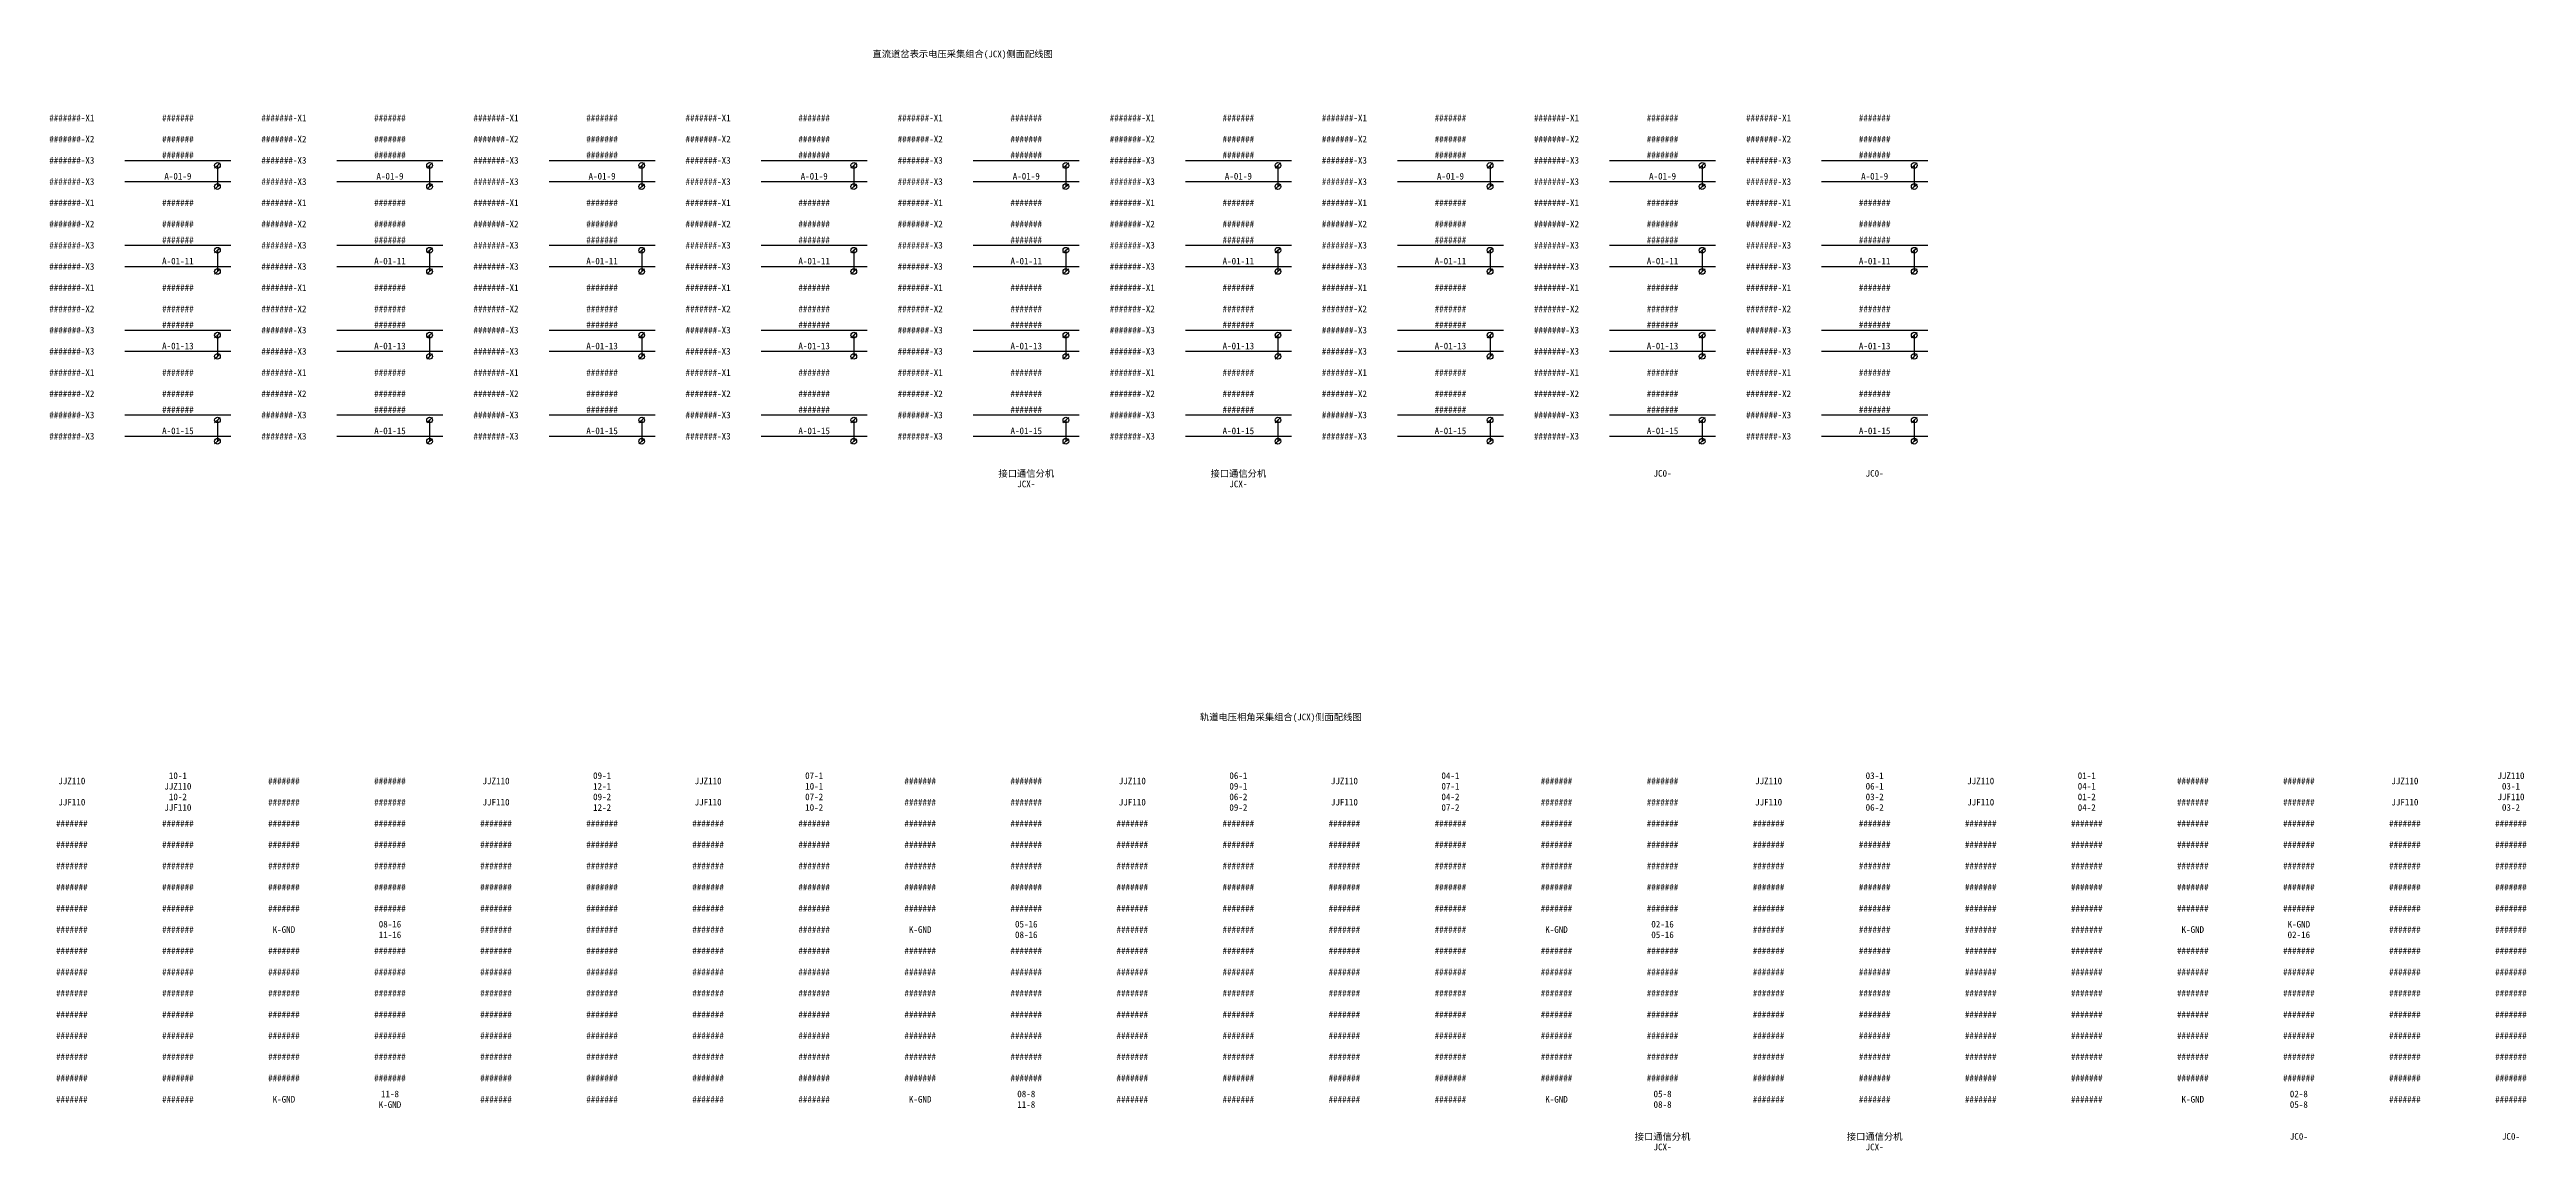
# Model space of a CAD drawing. Header units: millimetres. Extents: x 760 to 2014, y -130 to 4186.
# Drawn here: x 770 to 1704, y 501 to 916 of the extents above; entities that cross this region are included whole.
import ezdxf
from ezdxf.enums import TextEntityAlignment as Align

# ---------------------------------------------------------------- set-up
doc = ezdxf.new("R2010")
doc.units = ezdxf.units.MM
doc.styles.get("Standard").update_dxf_attribs({"font": ''})
doc.styles.get('Standard').set_extended_font_data('SimSun')

# ---------------------------------------------------------------- blocks, each defined once
blk = doc.blocks.new('*U36')
for p, q in [((48, 124), (88, 124)), ((81.84, 121.11), (82.94, 122.1)), ((82.94, 122.1), (84.01, 123.06)), ((82.94, 122.1), (82.94, 114.1)), ((128, 124), (168, 124)), ((161.84, 121.11), (162.94, 122.1)), ((162.94, 122.1), (164.01, 123.06)), ((162.94, 122.1), (162.94, 114.1)), ((208, 124), (248, 124)), ((241.84, 121.11), (242.94, 122.1)), ((242.94, 122.1), (244.01, 123.06)), ((242.94, 122.1), (242.94, 114.1)), ((288, 124), (328, 124)), ((321.84, 121.11), (322.94, 122.1)), ((322.94, 122.1), (324.01, 123.06)), ((322.94, 122.1), (322.94, 114.1)), ((368, 124), (408, 124)), ((401.84, 121.11), (402.94, 122.1)), ((402.94, 122.1), (404.01, 123.06)), ((402.94, 122.1), (402.94, 114.1)), ((448, 124), (488, 124)), ((481.84, 121.11), (482.94, 122.1)), ((482.94, 122.1), (484.01, 123.06)), ((482.94, 122.1), (482.94, 114.1)), ((528, 124), (568, 124)), ((561.84, 121.11), (562.94, 122.1)), ((562.94, 122.1), (564.01, 123.06)), ((562.94, 122.1), (562.94, 114.1)), ((608, 124), (648, 124)), ((641.84, 121.11), (642.94, 122.1)), ((642.94, 122.1), (644.01, 123.06)), ((642.94, 122.1), (642.94, 114.1)), ((688, 124), (728, 124)), ((721.84, 121.11), (722.94, 122.1)), ((722.94, 122.1), (724.01, 123.06)), ((722.94, 122.1), (722.94, 114.1)), ((48, 116), (88, 116)), ((81.84, 113.11), (82.94, 114.1)), ((82.94, 114.1), (84.01, 115.06)), ((128, 116), (168, 116)), ((161.84, 113.11), (162.94, 114.1)), ((162.94, 114.1), (164.01, 115.06)), ((208, 116), (248, 116)), ((241.84, 113.11), (242.94, 114.1)), ((242.94, 114.1), (244.01, 115.06)), ((288, 116), (328, 116)), ((321.84, 113.11), (322.94, 114.1)), ((322.94, 114.1), (324.01, 115.06)), ((368, 116), (408, 116)), ((401.84, 113.11), (402.94, 114.1)), ((402.94, 114.1), (404.01, 115.06)), ((448, 116), (488, 116)), ((481.84, 113.11), (482.94, 114.1)), ((482.94, 114.1), (484.01, 115.06)), ((528, 116), (568, 116)), ((561.84, 113.11), (562.94, 114.1)), ((562.94, 114.1), (564.01, 115.06)), ((608, 116), (648, 116)), ((641.84, 113.11), (642.94, 114.1)), ((642.94, 114.1), (644.01, 115.06)), ((688, 116), (728, 116)), ((721.84, 113.11), (722.94, 114.1)), ((722.94, 114.1), (724.01, 115.06)), ((48, 92), (88, 92)), ((81.84, 89.11), (82.94, 90.1)), ((82.94, 90.1), (84.01, 91.06)), ((82.94, 90.1), (82.94, 82.1)), ((128, 92), (168, 92)), ((161.84, 89.11), (162.94, 90.1)), ((162.94, 90.1), (164.01, 91.06)), ((162.94, 90.1), (162.94, 82.1)), ((208, 92), (248, 92)), ((241.84, 89.11), (242.94, 90.1)), ((242.94, 90.1), (244.01, 91.06)), ((242.94, 90.1), (242.94, 82.1)), ((288, 92), (328, 92)), ((321.84, 89.11), (322.94, 90.1)), ((322.94, 90.1), (324.01, 91.06)), ((322.94, 90.1), (322.94, 82.1)), ((368, 92), (408, 92)), ((401.84, 89.11), (402.94, 90.1)), ((402.94, 90.1), (404.01, 91.06)), ((402.94, 90.1), (402.94, 82.1)), ((448, 92), (488, 92)), ((481.84, 89.11), (482.94, 90.1)), ((482.94, 90.1), (484.01, 91.06)), ((482.94, 90.1), (482.94, 82.1)), ((528, 92), (568, 92)), ((561.84, 89.11), (562.94, 90.1)), ((562.94, 90.1), (564.01, 91.06)), ((562.94, 90.1), (562.94, 82.1)), ((608, 92), (648, 92)), ((641.84, 89.11), (642.94, 90.1)), ((642.94, 90.1), (644.01, 91.06)), ((642.94, 90.1), (642.94, 82.1)), ((688, 92), (728, 92)), ((721.84, 89.11), (722.94, 90.1)), ((722.94, 90.1), (724.01, 91.06)), ((722.94, 90.1), (722.94, 82.1)), ((48, 84), (88, 84)), ((81.84, 81.11), (82.94, 82.1)), ((82.94, 82.1), (84.01, 83.06)), ((128, 84), (168, 84)), ((161.84, 81.11), (162.94, 82.1)), ((162.94, 82.1), (164.01, 83.06)), ((208, 84), (248, 84)), ((241.84, 81.11), (242.94, 82.1)), ((242.94, 82.1), (244.01, 83.06)), ((288, 84), (328, 84)), ((321.84, 81.11), (322.94, 82.1)), ((322.94, 82.1), (324.01, 83.06)), ((368, 84), (408, 84)), ((401.84, 81.11), (402.94, 82.1)), ((402.94, 82.1), (404.01, 83.06)), ((448, 84), (488, 84)), ((481.84, 81.11), (482.94, 82.1)), ((482.94, 82.1), (484.01, 83.06)), ((528, 84), (568, 84)), ((561.84, 81.11), (562.94, 82.1)), ((562.94, 82.1), (564.01, 83.06)), ((608, 84), (648, 84)), ((641.84, 81.11), (642.94, 82.1)), ((642.94, 82.1), (644.01, 83.06)), ((688, 84), (728, 84)), ((721.84, 81.11), (722.94, 82.1)), ((722.94, 82.1), (724.01, 83.06)), ((48, 60), (88, 60)), ((81.84, 57.11), (82.94, 58.1)), ((82.94, 58.1), (84.01, 59.06)), ((82.94, 58.1), (82.94, 50.1)), ((128, 60), (168, 60)), ((161.84, 57.11), (162.94, 58.1)), ((162.94, 58.1), (164.01, 59.06)), ((162.94, 58.1), (162.94, 50.1)), ((208, 60), (248, 60)), ((241.84, 57.11), (242.94, 58.1)), ((242.94, 58.1), (244.01, 59.06)), ((242.94, 58.1), (242.94, 50.1)), ((288, 60), (328, 60)), ((321.84, 57.11), (322.94, 58.1)), ((322.94, 58.1), (324.01, 59.06)), ((322.94, 58.1), (322.94, 50.1)), ((368, 60), (408, 60)), ((401.84, 57.11), (402.94, 58.1)), ((402.94, 58.1), (404.01, 59.06)), ((402.94, 58.1), (402.94, 50.1)), ((448, 60), (488, 60)), ((481.84, 57.11), (482.94, 58.1)), ((482.94, 58.1), (484.01, 59.06)), ((482.94, 58.1), (482.94, 50.1)), ((528, 60), (568, 60)), ((561.84, 57.11), (562.94, 58.1)), ((562.94, 58.1), (564.01, 59.06)), ((562.94, 58.1), (562.94, 50.1)), ((608, 60), (648, 60)), ((641.84, 57.11), (642.94, 58.1)), ((642.94, 58.1), (644.01, 59.06)), ((642.94, 58.1), (642.94, 50.1)), ((688, 60), (728, 60)), ((721.84, 57.11), (722.94, 58.1)), ((722.94, 58.1), (724.01, 59.06)), ((722.94, 58.1), (722.94, 50.1)), ((48, 52), (88, 52)), ((81.84, 49.11), (82.94, 50.1)), ((82.94, 50.1), (84.01, 51.06)), ((128, 52), (168, 52)), ((161.84, 49.11), (162.94, 50.1)), ((162.94, 50.1), (164.01, 51.06)), ((208, 52), (248, 52)), ((241.84, 49.11), (242.94, 50.1)), ((242.94, 50.1), (244.01, 51.06)), ((288, 52), (328, 52)), ((321.84, 49.11), (322.94, 50.1)), ((322.94, 50.1), (324.01, 51.06)), ((368, 52), (408, 52)), ((401.84, 49.11), (402.94, 50.1)), ((402.94, 50.1), (404.01, 51.06)), ((448, 52), (488, 52)), ((481.84, 49.11), (482.94, 50.1)), ((482.94, 50.1), (484.01, 51.06)), ((528, 52), (568, 52)), ((561.84, 49.11), (562.94, 50.1)), ((562.94, 50.1), (564.01, 51.06)), ((608, 52), (648, 52)), ((641.84, 49.11), (642.94, 50.1)), ((642.94, 50.1), (644.01, 51.06)), ((688, 52), (728, 52)), ((721.84, 49.11), (722.94, 50.1)), ((722.94, 50.1), (724.01, 51.06)), ((48, 28), (88, 28)), ((48, 20), (88, 20)), ((81.84, 25.11), (82.94, 26.1)), ((82.94, 26.1), (84.01, 27.06)), ((82.94, 26.1), (82.94, 18.1)), ((82.94, 18.1), (84.01, 19.06)), ((128, 28), (168, 28)), ((128, 20), (168, 20)), ((161.84, 25.11), (162.94, 26.1)), ((162.94, 26.1), (164.01, 27.06)), ((162.94, 26.1), (162.94, 18.1)), ((162.94, 18.1), (164.01, 19.06)), ((208, 28), (248, 28)), ((208, 20), (248, 20)), ((241.84, 25.11), (242.94, 26.1)), ((242.94, 26.1), (244.01, 27.06)), ((242.94, 26.1), (242.94, 18.1)), ((242.94, 18.1), (244.01, 19.06)), ((288, 28), (328, 28)), ((288, 20), (328, 20)), ((321.84, 25.11), (322.94, 26.1)), ((322.94, 26.1), (324.01, 27.06)), ((322.94, 26.1), (322.94, 18.1)), ((322.94, 18.1), (324.01, 19.06)), ((368, 28), (408, 28)), ((368, 20), (408, 20)), ((401.84, 25.11), (402.94, 26.1)), ((402.94, 26.1), (404.01, 27.06)), ((402.94, 26.1), (402.94, 18.1)), ((402.94, 18.1), (404.01, 19.06)), ((448, 28), (488, 28)), ((448, 20), (488, 20)), ((481.84, 25.11), (482.94, 26.1)), ((482.94, 26.1), (484.01, 27.06)), ((482.94, 26.1), (482.94, 18.1)), ((482.94, 18.1), (484.01, 19.06)), ((528, 28), (568, 28)), ((528, 20), (568, 20)), ((561.84, 25.11), (562.94, 26.1)), ((562.94, 26.1), (564.01, 27.06)), ((562.94, 26.1), (562.94, 18.1)), ((562.94, 18.1), (564.01, 19.06)), ((608, 28), (648, 28)), ((608, 20), (648, 20)), ((641.84, 25.11), (642.94, 26.1)), ((642.94, 26.1), (644.01, 27.06)), ((642.94, 26.1), (642.94, 18.1)), ((642.94, 18.1), (644.01, 19.06)), ((688, 28), (728, 28)), ((688, 20), (728, 20)), ((721.84, 25.11), (722.94, 26.1)), ((722.94, 26.1), (724.01, 27.06)), ((722.94, 26.1), (722.94, 18.1)), ((722.94, 18.1), (724.01, 19.06)), ((81.84, 17.11), (82.94, 18.1)), ((161.84, 17.11), (162.94, 18.1)), ((241.84, 17.11), (242.94, 18.1)), ((321.84, 17.11), (322.94, 18.1)), ((401.84, 17.11), (402.94, 18.1)), ((481.84, 17.11), (482.94, 18.1)), ((561.84, 17.11), (562.94, 18.1)), ((641.84, 17.11), (642.94, 18.1)), ((721.84, 17.11), (722.94, 18.1))]:
    blk.add_line(p, q)
for centre in [(82.94, 122.1), (162.94, 122.1), (242.94, 122.1), (322.94, 122.1), (402.94, 122.1), (482.94, 122.1), (562.94, 122.1), (642.94, 122.1), (722.94, 122.1), (82.94, 114.1), (162.94, 114.1), (242.94, 114.1), (322.94, 114.1), (402.94, 114.1), (482.94, 114.1), (562.94, 114.1), (642.94, 114.1), (722.94, 114.1), (82.94, 90.1), (162.94, 90.1), (242.94, 90.1), (322.94, 90.1), (402.94, 90.1), (482.94, 90.1), (562.94, 90.1), (642.94, 90.1), (722.94, 90.1), (82.94, 82.1), (162.94, 82.1), (242.94, 82.1), (322.94, 82.1), (402.94, 82.1), (482.94, 82.1), (562.94, 82.1), (642.94, 82.1), (722.94, 82.1), (82.94, 58.1), (162.94, 58.1), (242.94, 58.1), (322.94, 58.1), (402.94, 58.1), (482.94, 58.1), (562.94, 58.1), (642.94, 58.1), (722.94, 58.1), (82.94, 50.1), (162.94, 50.1), (242.94, 50.1), (322.94, 50.1), (402.94, 50.1), (482.94, 50.1), (562.94, 50.1), (642.94, 50.1), (722.94, 50.1), (82.94, 26.1), (82.94, 18.1), (162.94, 26.1), (162.94, 18.1), (242.94, 26.1), (242.94, 18.1), (322.94, 26.1), (322.94, 18.1), (402.94, 26.1), (402.94, 18.1), (482.94, 26.1), (482.94, 18.1), (562.94, 26.1), (562.94, 18.1), (642.94, 26.1), (642.94, 18.1), (722.94, 26.1), (722.94, 18.1)]:
    blk.add_circle(centre, 1.07)
for s, p in [('直流道岔表示电压采集组合(JCX)侧面配线图', (364, 164)), ('#######-X1', (28, 140)), ('#######', (68, 140)), ('#######-X1', (108, 140)), ('#######', (148, 140)), ('#######-X1', (188, 140)), ('#######', (228, 140)), ('#######-X1', (268, 140)), ('#######', (308, 140)), ('#######-X1', (348, 140)), ('#######', (388, 140)), ('#######-X1', (428, 140)), ('#######', (468, 140)), ('#######-X1', (508, 140)), ('#######', (548, 140)), ('#######-X1', (588, 140)), ('#######', (628, 140)), ('#######-X1', (668, 140)), ('#######', (708, 140)), ('#######', (68, 126)), ('#######', (148, 126)), ('#######', (228, 126)), ('#######', (308, 126)), ('#######', (388, 126)), ('#######', (468, 126)), ('#######', (548, 126)), ('#######', (628, 126)), ('#######', (708, 126)), ('#######-X1', (28, 108)), ('#######', (68, 108)), ('#######-X1', (108, 108)), ('#######', (148, 108)), ('#######-X1', (188, 108)), ('#######', (228, 108)), ('#######-X1', (268, 108)), ('#######', (308, 108)), ('#######-X1', (348, 108)), ('#######', (388, 108)), ('#######-X1', (428, 108)), ('#######', (468, 108)), ('#######-X1', (508, 108)), ('#######', (548, 108)), ('#######-X1', (588, 108)), ('#######', (628, 108)), ('#######-X1', (668, 108)), ('#######', (708, 108)), ('#######', (68, 94)), ('#######', (148, 94)), ('#######', (228, 94)), ('#######', (308, 94)), ('#######', (388, 94)), ('#######', (468, 94)), ('#######', (548, 94)), ('#######', (628, 94)), ('#######', (708, 94)), ('#######-X1', (28, 76)), ('#######', (68, 76)), ('#######-X1', (108, 76)), ('#######', (148, 76)), ('#######-X1', (188, 76)), ('#######', (228, 76)), ('#######-X1', (268, 76)), ('#######', (308, 76)), ('#######-X1', (348, 76)), ('#######', (388, 76)), ('#######-X1', (428, 76)), ('#######', (468, 76)), ('#######-X1', (508, 76)), ('#######', (548, 76)), ('#######-X1', (588, 76)), ('#######', (628, 76)), ('#######-X1', (668, 76)), ('#######', (708, 76)), ('#######', (68, 62)), ('#######', (148, 62)), ('#######', (228, 62)), ('#######', (308, 62)), ('#######', (388, 62)), ('#######', (468, 62)), ('#######', (548, 62)), ('#######', (628, 62)), ('#######', (708, 62)), ('#######-X1', (28, 44)), ('#######', (68, 44)), ('#######-X1', (108, 44)), ('#######', (148, 44)), ('#######-X1', (188, 44)), ('#######', (228, 44)), ('#######-X1', (268, 44)), ('#######', (308, 44)), ('#######-X1', (348, 44)), ('#######', (388, 44)), ('#######-X1', (428, 44)), ('#######', (468, 44)), ('#######-X1', (508, 44)), ('#######', (548, 44)), ('#######-X1', (588, 44)), ('#######', (628, 44)), ('#######-X1', (668, 44)), ('#######', (708, 44)), ('#######', (68, 30)), ('#######', (148, 30)), ('#######', (228, 30)), ('#######', (308, 30)), ('#######', (388, 30)), ('#######', (468, 30)), ('#######', (548, 30)), ('#######', (628, 30)), ('#######', (708, 30)), ('接口通信分机', (388, 6)), ('JCX-', (388, 2)), ('接口通信分机', (468, 6)), ('JCX-', (468, 2)), ('JC0-', (628, 6)), ('JC0-', (708, 6))]:
    blk.add_text(s, height=2.5).set_placement(p, align=Align.MIDDLE)
for s, p in [('#######-X2', (28, 132)), ('#######', (68, 132)), ('#######-X2', (108, 132)), ('#######', (148, 132)), ('#######-X2', (188, 132)), ('#######', (228, 132)), ('#######-X2', (268, 132)), ('#######', (308, 132)), ('#######-X2', (348, 132)), ('#######', (388, 132)), ('#######-X2', (428, 132)), ('#######', (468, 132)), ('#######-X2', (508, 132)), ('#######', (548, 132)), ('#######-X2', (588, 132)), ('#######', (628, 132)), ('#######-X2', (668, 132)), ('#######', (708, 132)), ('#######-X3', (28, 124)), ('#######-X3', (108, 124)), ('#######-X3', (188, 124)), ('#######-X3', (268, 124)), ('#######-X3', (348, 124)), ('#######-X3', (428, 124)), ('#######-X3', (508, 124)), ('#######-X3', (588, 124)), ('#######-X3', (668, 124)), ('#######-X3', (28, 116)), ('#######-X3', (108, 116)), ('#######-X3', (188, 116)), ('#######-X3', (268, 116)), ('#######-X3', (348, 116)), ('#######-X3', (428, 116)), ('#######-X3', (508, 116)), ('#######-X3', (588, 116)), ('#######-X3', (668, 116)), ('#######-X2', (28, 100)), ('#######', (68, 100)), ('#######-X2', (108, 100)), ('#######', (148, 100)), ('#######-X2', (188, 100)), ('#######', (228, 100)), ('#######-X2', (268, 100)), ('#######', (308, 100)), ('#######-X2', (348, 100)), ('#######', (388, 100)), ('#######-X2', (428, 100)), ('#######', (468, 100)), ('#######-X2', (508, 100)), ('#######', (548, 100)), ('#######-X2', (588, 100)), ('#######', (628, 100)), ('#######-X2', (668, 100)), ('#######', (708, 100)), ('#######-X3', (28, 92)), ('#######-X3', (28, 84)), ('#######-X3', (108, 92)), ('#######-X3', (108, 84)), ('#######-X3', (188, 92)), ('#######-X3', (188, 84)), ('#######-X3', (268, 92)), ('#######-X3', (268, 84)), ('#######-X3', (348, 92)), ('#######-X3', (348, 84)), ('#######-X3', (428, 92)), ('#######-X3', (428, 84)), ('#######-X3', (508, 92)), ('#######-X3', (508, 84)), ('#######-X3', (588, 92)), ('#######-X3', (588, 84)), ('#######-X3', (668, 92)), ('#######-X3', (668, 84)), ('#######-X2', (28, 68)), ('#######', (68, 68)), ('#######-X2', (108, 68)), ('#######', (148, 68)), ('#######-X2', (188, 68)), ('#######', (228, 68)), ('#######-X2', (268, 68)), ('#######', (308, 68)), ('#######-X2', (348, 68)), ('#######', (388, 68)), ('#######-X2', (428, 68)), ('#######', (468, 68)), ('#######-X2', (508, 68)), ('#######', (548, 68)), ('#######-X2', (588, 68)), ('#######', (628, 68)), ('#######-X2', (668, 68)), ('#######', (708, 68)), ('#######-X3', (28, 60)), ('#######-X3', (108, 60)), ('#######-X3', (188, 60)), ('#######-X3', (268, 60)), ('#######-X3', (348, 60)), ('#######-X3', (428, 60)), ('#######-X3', (508, 60)), ('#######-X3', (588, 60)), ('#######-X3', (668, 60)), ('#######-X3', (28, 52)), ('#######-X3', (108, 52)), ('#######-X3', (188, 52)), ('#######-X3', (268, 52)), ('#######-X3', (348, 52)), ('#######-X3', (428, 52)), ('#######-X3', (508, 52)), ('#######-X3', (588, 52)), ('#######-X3', (668, 52)), ('#######-X2', (28, 36)), ('#######-X3', (28, 28)), ('#######', (68, 36)), ('#######-X2', (108, 36)), ('#######-X3', (108, 28)), ('#######', (148, 36)), ('#######-X2', (188, 36)), ('#######-X3', (188, 28)), ('#######', (228, 36)), ('#######-X2', (268, 36)), ('#######-X3', (268, 28)), ('#######', (308, 36)), ('#######-X2', (348, 36)), ('#######-X3', (348, 28)), ('#######', (388, 36)), ('#######-X2', (428, 36)), ('#######-X3', (428, 28)), ('#######', (468, 36)), ('#######-X2', (508, 36)), ('#######-X3', (508, 28)), ('#######', (548, 36)), ('#######-X2', (588, 36)), ('#######-X3', (588, 28)), ('#######', (628, 36)), ('#######-X2', (668, 36)), ('#######-X3', (668, 28)), ('#######', (708, 36)), ('#######-X3', (28, 20)), ('#######-X3', (108, 20)), ('#######-X3', (188, 20)), ('#######-X3', (268, 20)), ('#######-X3', (348, 20)), ('#######-X3', (428, 20)), ('#######-X3', (508, 20)), ('#######-X3', (588, 20)), ('#######-X3', (668, 20))]:
    blk.add_text(s, height=2.5).set_placement(p, align=Align.MIDDLE_CENTER)
at = {"color": 2}
for s, p in [('A-01-9', (68, 118)), ('A-01-9', (148, 118)), ('A-01-9', (228, 118)), ('A-01-9', (308, 118)), ('A-01-9', (388, 118)), ('A-01-9', (468, 118)), ('A-01-9', (548, 118)), ('A-01-9', (628, 118)), ('A-01-9', (708, 118)), ('A-01-11', (68, 86)), ('A-01-11', (148, 86)), ('A-01-11', (228, 86)), ('A-01-11', (308, 86)), ('A-01-11', (388, 86)), ('A-01-11', (468, 86)), ('A-01-11', (548, 86)), ('A-01-11', (628, 86)), ('A-01-11', (708, 86)), ('A-01-13', (68, 54)), ('A-01-13', (148, 54)), ('A-01-13', (228, 54)), ('A-01-13', (308, 54)), ('A-01-13', (388, 54)), ('A-01-13', (468, 54)), ('A-01-13', (548, 54)), ('A-01-13', (628, 54)), ('A-01-13', (708, 54)), ('A-01-15', (68, 22)), ('A-01-15', (148, 22)), ('A-01-15', (228, 22)), ('A-01-15', (308, 22)), ('A-01-15', (388, 22)), ('A-01-15', (468, 22)), ('A-01-15', (548, 22)), ('A-01-15', (628, 22)), ('A-01-15', (708, 22))]:
    blk.add_text(s, height=2.5, dxfattribs=at).set_placement(p, align=Align.MIDDLE)
blk = doc.blocks.new('轨道—配线端子')
for s, p in [('轨道电压相角采集组合(JCX)侧面配线图', (484, 164)), ('JJZ110', (28, 140)), ('10-1', (68, 142)), ('#######', (108, 140)), ('#######', (148, 140)), ('JJZ110', (188, 140)), ('09-1', (228, 142)), ('JJZ110', (268, 140)), ('07-1', (308, 142)), ('#######', (348, 140)), ('#######', (388, 140)), ('JJZ110', (428, 140)), ('06-1', (468, 142)), ('JJZ110', (508, 140)), ('04-1', (548, 142)), ('#######', (588, 140)), ('#######', (628, 140)), ('JJZ110', (668, 140)), ('03-1', (708, 142)), ('JJZ110', (748, 140)), ('01-1', (788, 142)), ('#######', (828, 140)), ('#######', (868, 140)), ('JJZ110', (908, 140)), ('JJF110', (28, 132)), ('10-2', (68, 134)), ('#######', (108, 132)), ('#######', (148, 132)), ('JJF110', (188, 132)), ('09-2', (228, 134)), ('12-1', (228, 138)), ('12-2', (228, 130)), ('JJF110', (268, 132)), ('07-2', (308, 134)), ('10-1', (308, 138)), ('10-2', (308, 130)), ('#######', (348, 132)), ('#######', (388, 132)), ('JJF110', (428, 132)), ('09-1', (468, 138)), ('06-2', (468, 134)), ('09-2', (468, 130)), ('JJF110', (508, 132)), ('07-1', (548, 138)), ('04-2', (548, 134)), ('07-2', (548, 130)), ('#######', (588, 132)), ('#######', (628, 132)), ('JJF110', (668, 132)), ('06-1', (708, 138)), ('03-2', (708, 134)), ('06-2', (708, 130)), ('JJF110', (748, 132)), ('04-1', (788, 138)), ('01-2', (788, 134)), ('04-2', (788, 130)), ('#######', (828, 132)), ('#######', (868, 132)), ('JJF110', (908, 132)), ('03-1', (948, 138)), ('03-2', (948, 130)), ('#######', (28, 124)), ('#######', (68, 124)), ('#######', (108, 124)), ('#######', (148, 124)), ('#######', (188, 124)), ('#######', (228, 124)), ('#######', (268, 124)), ('#######', (308, 124)), ('#######', (348, 124)), ('#######', (388, 124)), ('#######', (428, 124)), ('#######', (468, 124)), ('#######', (508, 124)), ('#######', (548, 124)), ('#######', (588, 124)), ('#######', (628, 124)), ('#######', (668, 124)), ('#######', (708, 124)), ('#######', (748, 124)), ('#######', (788, 124)), ('#######', (828, 124)), ('#######', (868, 124)), ('#######', (908, 124)), ('#######', (948, 124)), ('#######', (28, 116)), ('#######', (68, 116)), ('#######', (108, 116)), ('#######', (148, 116)), ('#######', (188, 116)), ('#######', (228, 116)), ('#######', (268, 116)), ('#######', (308, 116)), ('#######', (348, 116)), ('#######', (388, 116)), ('#######', (428, 116)), ('#######', (468, 116)), ('#######', (508, 116)), ('#######', (548, 116)), ('#######', (588, 116)), ('#######', (628, 116)), ('#######', (668, 116)), ('#######', (708, 116)), ('#######', (748, 116)), ('#######', (788, 116)), ('#######', (828, 116)), ('#######', (868, 116)), ('#######', (908, 116)), ('#######', (948, 116)), ('#######', (28, 108)), ('#######', (68, 108)), ('#######', (108, 108)), ('#######', (148, 108)), ('#######', (188, 108)), ('#######', (228, 108)), ('#######', (268, 108)), ('#######', (308, 108)), ('#######', (348, 108)), ('#######', (388, 108)), ('#######', (428, 108)), ('#######', (468, 108)), ('#######', (508, 108)), ('#######', (548, 108)), ('#######', (588, 108)), ('#######', (628, 108)), ('#######', (668, 108)), ('#######', (708, 108)), ('#######', (748, 108)), ('#######', (788, 108)), ('#######', (828, 108)), ('#######', (868, 108)), ('#######', (908, 108)), ('#######', (948, 108)), ('#######', (28, 100)), ('#######', (68, 100)), ('#######', (108, 100)), ('#######', (148, 100)), ('#######', (188, 100)), ('#######', (228, 100)), ('#######', (268, 100)), ('#######', (308, 100)), ('#######', (348, 100)), ('#######', (388, 100)), ('#######', (428, 100)), ('#######', (468, 100)), ('#######', (508, 100)), ('#######', (548, 100)), ('#######', (588, 100)), ('#######', (628, 100)), ('#######', (668, 100)), ('#######', (708, 100)), ('#######', (748, 100)), ('#######', (788, 100)), ('#######', (828, 100)), ('#######', (868, 100)), ('#######', (908, 100)), ('#######', (948, 100)), ('#######', (28, 92)), ('#######', (28, 84)), ('#######', (68, 92)), ('#######', (68, 84)), ('#######', (108, 92)), ('K-GND', (108, 84)), ('#######', (148, 92)), ('08-16', (148, 86)), ('#######', (188, 92)), ('#######', (188, 84)), ('#######', (228, 92)), ('#######', (228, 84)), ('#######', (268, 92)), ('#######', (268, 84)), ('#######', (308, 92)), ('#######', (308, 84)), ('#######', (348, 92)), ('K-GND', (348, 84)), ('#######', (388, 92)), ('05-16', (388, 86)), ('#######', (428, 92)), ('#######', (428, 84)), ('#######', (468, 92)), ('#######', (468, 84)), ('#######', (508, 92)), ('#######', (508, 84)), ('#######', (548, 92)), ('#######', (548, 84)), ('#######', (588, 92)), ('K-GND', (588, 84)), ('#######', (628, 92)), ('02-16', (628, 86)), ('#######', (668, 92)), ('#######', (668, 84)), ('#######', (708, 92)), ('#######', (708, 84)), ('#######', (748, 92)), ('#######', (748, 84)), ('#######', (788, 92)), ('#######', (788, 84)), ('#######', (828, 92)), ('K-GND', (828, 84)), ('#######', (868, 92)), ('#######', (908, 92)), ('#######', (908, 84)), ('#######', (948, 92)), ('#######', (948, 84)), ('#######', (28, 76)), ('#######', (68, 76)), ('#######', (108, 76)), ('#######', (148, 76)), ('11-16', (148, 82)), ('#######', (188, 76)), ('#######', (228, 76)), ('#######', (268, 76)), ('#######', (308, 76)), ('#######', (348, 76)), ('#######', (388, 76)), ('08-16', (388, 82)), ('#######', (428, 76)), ('#######', (468, 76)), ('#######', (508, 76)), ('#######', (548, 76)), ('#######', (588, 76)), ('#######', (628, 76)), ('05-16', (628, 82)), ('#######', (668, 76)), ('#######', (708, 76)), ('#######', (748, 76)), ('#######', (788, 76)), ('#######', (828, 76)), ('#######', (868, 76)), ('02-16', (868, 82)), ('#######', (908, 76)), ('#######', (948, 76)), ('#######', (28, 68)), ('#######', (68, 68)), ('#######', (108, 68)), ('#######', (148, 68)), ('#######', (188, 68)), ('#######', (228, 68)), ('#######', (268, 68)), ('#######', (308, 68)), ('#######', (348, 68)), ('#######', (388, 68)), ('#######', (428, 68)), ('#######', (468, 68)), ('#######', (508, 68)), ('#######', (548, 68)), ('#######', (588, 68)), ('#######', (628, 68)), ('#######', (668, 68)), ('#######', (708, 68)), ('#######', (748, 68)), ('#######', (788, 68)), ('#######', (828, 68)), ('#######', (868, 68)), ('#######', (908, 68)), ('#######', (948, 68)), ('#######', (28, 60)), ('#######', (68, 60)), ('#######', (108, 60)), ('#######', (148, 60)), ('#######', (188, 60)), ('#######', (228, 60)), ('#######', (268, 60)), ('#######', (308, 60)), ('#######', (348, 60)), ('#######', (388, 60)), ('#######', (428, 60)), ('#######', (468, 60)), ('#######', (508, 60)), ('#######', (548, 60)), ('#######', (588, 60)), ('#######', (628, 60)), ('#######', (668, 60)), ('#######', (708, 60)), ('#######', (748, 60)), ('#######', (788, 60)), ('#######', (828, 60)), ('#######', (868, 60)), ('#######', (908, 60)), ('#######', (948, 60)), ('#######', (28, 52)), ('#######', (68, 52)), ('#######', (108, 52)), ('#######', (148, 52)), ('#######', (188, 52)), ('#######', (228, 52)), ('#######', (268, 52)), ('#######', (308, 52)), ('#######', (348, 52)), ('#######', (388, 52)), ('#######', (428, 52)), ('#######', (468, 52)), ('#######', (508, 52)), ('#######', (548, 52)), ('#######', (588, 52)), ('#######', (628, 52)), ('#######', (668, 52)), ('#######', (708, 52)), ('#######', (748, 52)), ('#######', (788, 52)), ('#######', (828, 52)), ('#######', (868, 52)), ('#######', (908, 52)), ('#######', (948, 52)), ('#######', (28, 44)), ('#######', (68, 44)), ('#######', (108, 44)), ('#######', (148, 44)), ('#######', (188, 44)), ('#######', (228, 44)), ('#######', (268, 44)), ('#######', (308, 44)), ('#######', (348, 44)), ('#######', (388, 44)), ('#######', (428, 44)), ('#######', (468, 44)), ('#######', (508, 44)), ('#######', (548, 44)), ('#######', (588, 44)), ('#######', (628, 44)), ('#######', (668, 44)), ('#######', (708, 44)), ('#######', (748, 44)), ('#######', (788, 44)), ('#######', (828, 44)), ('#######', (868, 44)), ('#######', (908, 44)), ('#######', (948, 44)), ('#######', (28, 36)), ('#######', (28, 28)), ('#######', (68, 36)), ('#######', (68, 28)), ('#######', (108, 36)), ('#######', (108, 28)), ('#######', (148, 36)), ('#######', (148, 28)), ('#######', (188, 36)), ('#######', (188, 28)), ('#######', (228, 36)), ('#######', (228, 28)), ('#######', (268, 36)), ('#######', (268, 28)), ('#######', (308, 36)), ('#######', (308, 28)), ('#######', (348, 36)), ('#######', (348, 28)), ('#######', (388, 36)), ('#######', (388, 28)), ('#######', (428, 36)), ('#######', (428, 28)), ('#######', (468, 36)), ('#######', (468, 28)), ('#######', (508, 36)), ('#######', (508, 28)), ('#######', (548, 36)), ('#######', (548, 28)), ('#######', (588, 36)), ('#######', (588, 28)), ('#######', (628, 36)), ('#######', (628, 28)), ('#######', (668, 36)), ('#######', (668, 28)), ('#######', (708, 36)), ('#######', (708, 28)), ('#######', (748, 36)), ('#######', (748, 28)), ('#######', (788, 36)), ('#######', (788, 28)), ('#######', (828, 36)), ('#######', (828, 28)), ('#######', (868, 36)), ('#######', (868, 28)), ('#######', (908, 36)), ('#######', (908, 28)), ('#######', (948, 36)), ('#######', (948, 28)), ('#######', (28, 20)), ('#######', (68, 20)), ('K-GND', (108, 20)), ('11-8', (148, 22)), ('#######', (188, 20)), ('#######', (228, 20)), ('#######', (268, 20)), ('#######', (308, 20)), ('K-GND', (348, 20)), ('08-8', (388, 22)), ('11-8', (388, 18)), ('#######', (428, 20)), ('#######', (468, 20)), ('#######', (508, 20)), ('#######', (548, 20)), ('K-GND', (588, 20)), ('05-8', (628, 22)), ('08-8', (628, 18)), ('#######', (668, 20)), ('#######', (708, 20)), ('#######', (748, 20)), ('#######', (788, 20)), ('K-GND', (828, 20)), ('02-8', (868, 22)), ('05-8', (868, 18)), ('#######', (908, 20)), ('#######', (948, 20)), ('接口通信分机', (628, 6)), ('JCX-', (628, 2)), ('接口通信分机', (708, 6)), ('JCX-', (708, 2)), ('JC0-', (868, 6)), ('JC0-', (948, 6))]:
    blk.add_text(s, height=2.5).set_placement(p, align=Align.MIDDLE)
at = {"color": 2}
for s, p in [('JJZ110', (948, 142)), ('JJZ110', (68, 138)), ('JJF110', (68, 130)), ('JJF110', (948, 134)), ('K-GND', (868, 86)), ('K-GND', (148, 18))]:
    blk.add_text(s, height=2.5, dxfattribs=at).set_placement(p, align=Align.MIDDLE)

msp = doc.modelspace()

# ---------------------------------------------------------------- block references
for name, p in [('*U36', (750, 750)), ('轨道—配线端子', (750, 500))]:
    msp.add_blockref(name, p)

doc.saveas('drawing.dxf')
